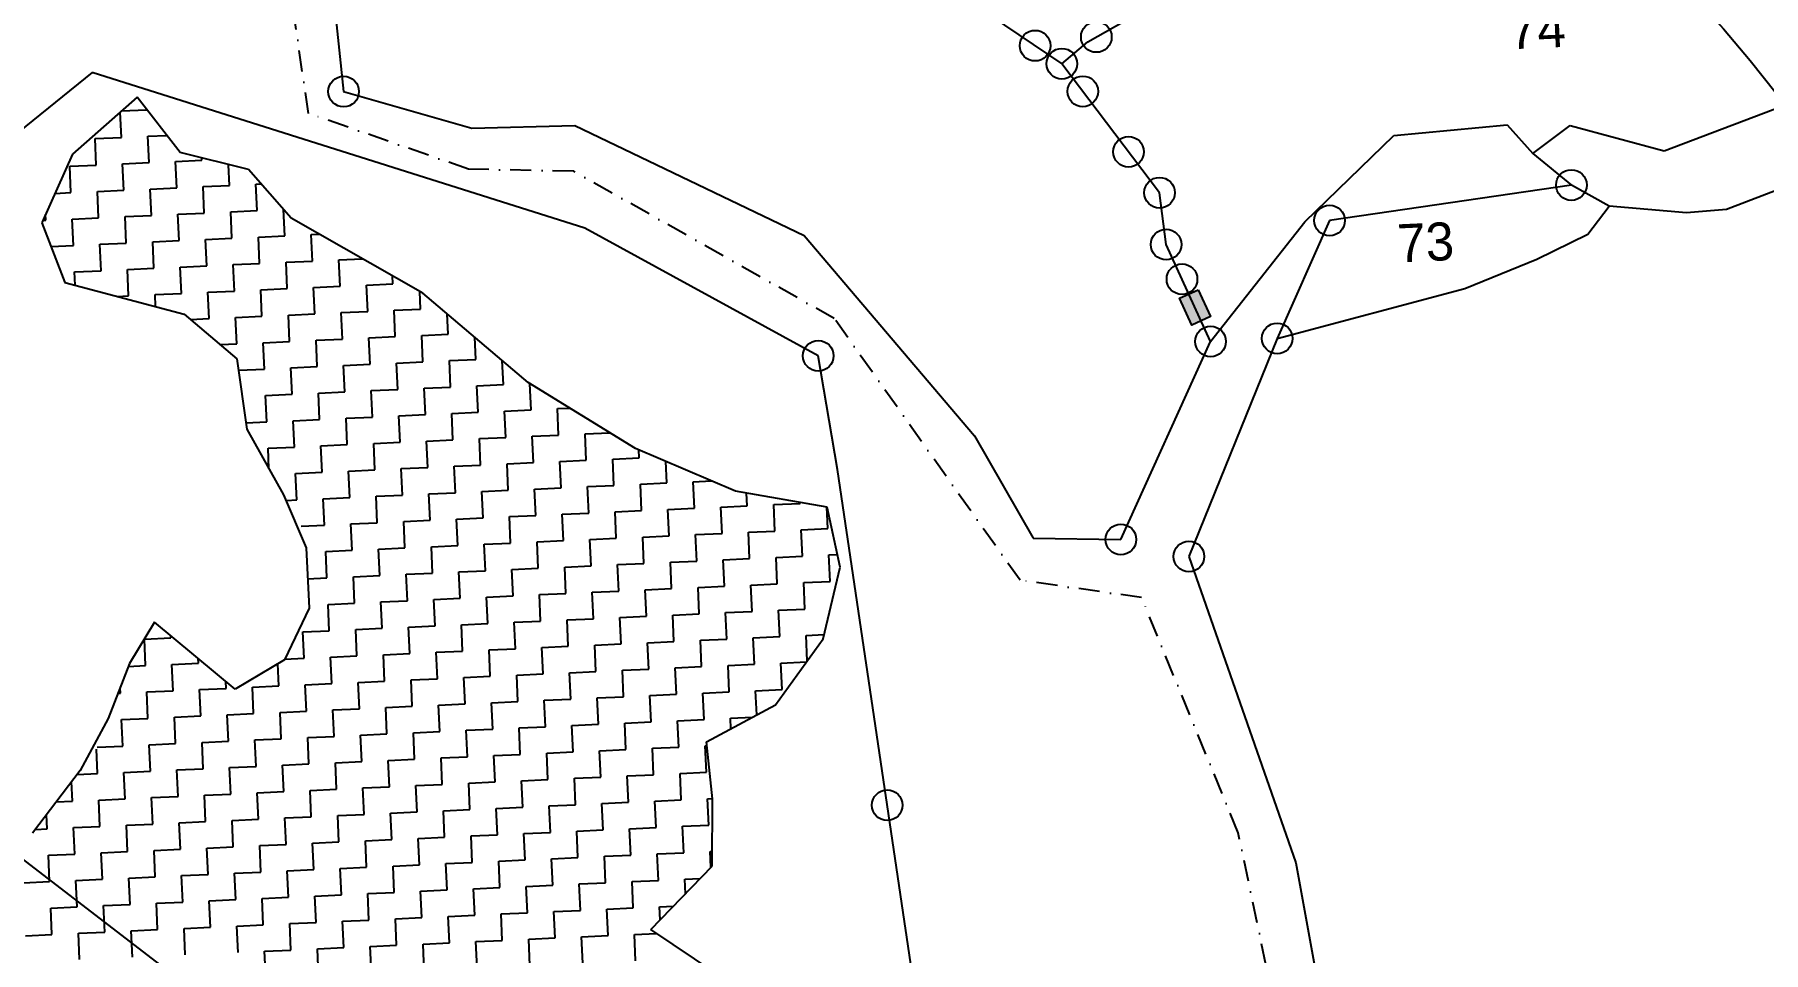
# Model space of a CAD drawing. Header units: metres. Extents: x 280741 to 282709, y 2085398 to 2088597.
# Drawn here: x 281153.2 to 281563.8, y 2085859 to 2086077.1 of the extents above; entities that cross this region are included whole.
import ezdxf
from ezdxf.enums import TextEntityAlignment as Align

# ---------------------------------------------------------------- set-up
doc = ezdxf.new("R2010")
doc.units = ezdxf.units.M
doc.linetypes.add('DASHDOT', pattern=[1, 0.5, -0.25, 0, -0.25])
for name, color, linetype in [('POLY_HATCH', 12, 'Continuous'), ('POLY_PARCEL', 6, 'Continuous'), ('POLY_WATER', 4, 'Continuous'), ('TEXT_PARCEL', 7, 'Continuous'), ('V_BOUND_STREAM_LINE', 7, 'DASHDOT')]:
    doc.layers.add(name, color=color, linetype=linetype)
doc.styles.add('TEXT_MAP', font='')
doc.styles.get('TEXT_MAP').set_extended_font_data('Kruti Dev 050')

msp = doc.modelspace()

# ---------------------------------------------------------------- hatches: boundary and pattern name
msp.add_hatch(color=256).paths.add_polyline_path([(281428.07, 2086008.09), (281432.46, 2086010.11), (281429.55, 2086016.46), (281425.15, 2086014.45)])

# ---------------------------------------------------------------- linework, layer by layer
msp.add_lwpolyline([(281429.55, 2086016.46), (281432.46, 2086010.11), (281428.07, 2086008.09), (281425.15, 2086014.45)], close=True)
for centre, radius in [((281243.57, 2085809.49), 410.99), ((281390.83, 2086074.48), 3.64), ((281405.38, 2086076.54), 3.64), ((281397.19, 2086070.18), 3.64), ((281226.58, 2086063.57), 3.64), ((281402.16, 2086063.62), 3.64), ((281413.03, 2086049.25), 3.64), ((281518.22, 2086041.36), 3.64), ((281420.4, 2086039.53), 3.64), ((281460.79, 2086032.92), 3.64), ((281421.95, 2086027.22), 3.64), ((281425.73, 2086018.98), 3.64), ((281432.52, 2086004.18), 3.64), ((281448.34, 2086004.91), 3.64), ((281339.32, 2086000.77), 3.64), ((281411.21, 2085957.12), 3.64), ((281427.37, 2085953.08), 3.64), ((281355.7, 2085893.96), 3.64)]:
    msp.add_circle(centre, radius)
at = {"layer": 'POLY_HATCH'}
for p, q in [((281177.54, 2086062.22), (281162.14, 2086048.7)), ((281187.76, 2086049.07), (281177.54, 2086062.22)), ((281162.14, 2086048.7), (281154.87, 2086032.36)), ((281203.97, 2086045.01), (281187.76, 2086049.07)), ((281214.11, 2086033.46), (281203.97, 2086045.01)), ((281154.87, 2086032.36), (281160.32, 2086018.19)), ((281245.38, 2086015.67), (281214.11, 2086033.46)), ((281160.32, 2086018.19), (281188.71, 2086010.68)), ((281270.39, 2085994.39), (281245.38, 2086015.67)), ((281188.71, 2086010.68), (281201.22, 2086000.04)), ((281201.22, 2086000.04), (281203.58, 2085983.33)), ((281295.94, 2085978.74), (281270.39, 2085994.39)), ((281203.58, 2085983.33), (281212.31, 2085967.71)), ((281319.64, 2085968.61), (281295.94, 2085978.74)), ((281212.31, 2085967.71), (281217.69, 2085955.14)), ((281341.45, 2085964.8), (281319.64, 2085968.61)), ((281344.51, 2085950.52), (281341.45, 2085964.8)), ((281217.69, 2085955.14), (281218.35, 2085940.76)), ((281340.47, 2085933.52), (281344.51, 2085950.52)), ((281181.64, 2085937.48), (281175.68, 2085927.6)), ((281200.8, 2085921.54), (281181.64, 2085937.48)), ((281218.35, 2085940.76), (281212.5, 2085928.48)), ((281329.17, 2085917.79), (281340.47, 2085933.52)), ((281175.68, 2085927.6), (281170.67, 2085914.55)), ((281212.5, 2085928.48), (281200.8, 2085921.54)), ((281312.75, 2085909.03), (281329.17, 2085917.79)), ((281170.67, 2085914.55), (281164.02, 2085902.24)), ((281314.17, 2085895.48), (281312.75, 2085909.03)), ((281164.02, 2085902.24), (281152.68, 2085887.31)), ((281314.1, 2085879.46), (281314.17, 2085895.48)), ((281299.56, 2085864.38), (281314.1, 2085879.46)), ((281315.26, 2085853.89), (281299.56, 2085864.38))]:
    msp.add_line(p, q, dxfattribs=at)
at = {"layer": 'POLY_HATCH', "linetype": 'Continuous'}
for p, q in [((281173.79, 2086052.67), (281173.52, 2086058.69)), ((281173.83, 2086058.96), (281179.78, 2086059.24)), ((281179.78, 2086059.24), (281179.78, 2086059.34)), ((281167.52, 2086052.39), (281173.79, 2086052.67)), ((281167.8, 2086046.11), (281167.52, 2086052.39)), ((281180.07, 2086052.96), (281184.58, 2086053.16)), ((281180.36, 2086046.68), (281180.07, 2086052.96)), ((281192.91, 2086047.26), (281192.89, 2086047.79)), ((281161.53, 2086045.82), (281167.8, 2086046.11)), ((281161.81, 2086039.55), (281161.53, 2086045.82)), ((281174.08, 2086046.4), (281180.36, 2086046.68)), ((281174.37, 2086040.12), (281174.08, 2086046.4)), ((281186.63, 2086046.97), (281192.91, 2086047.26)), ((281186.92, 2086040.69), (281186.63, 2086046.97)), ((281199.47, 2086041.27), (281199.25, 2086046.19)), ((281168.09, 2086039.83), (281174.37, 2086040.12)), ((281168.38, 2086033.56), (281168.09, 2086039.83)), ((281180.64, 2086040.41), (281186.92, 2086040.69)), ((281180.93, 2086034.13), (281180.64, 2086040.41)), ((281193.2, 2086040.98), (281199.47, 2086041.27)), ((281193.48, 2086034.7), (281193.2, 2086040.98)), ((281205.75, 2086041.55), (281206.96, 2086041.61)), ((281206.04, 2086035.28), (281205.75, 2086041.55)), ((281157.99, 2086039.37), (281161.81, 2086039.55)), ((281212.6, 2086029.29), (281212.31, 2086035.51)), ((281155.13, 2086032.95), (281155.82, 2086032.98)), ((281155.82, 2086032.98), (281155.76, 2086034.36)), ((281162.1, 2086033.27), (281168.38, 2086033.56)), ((281162.39, 2086026.99), (281162.1, 2086033.27)), ((281174.65, 2086033.84), (281180.93, 2086034.13)), ((281174.94, 2086027.57), (281174.65, 2086033.84)), ((281187.21, 2086034.42), (281193.48, 2086034.7)), ((281187.49, 2086028.14), (281187.21, 2086034.42)), ((281199.76, 2086034.99), (281206.04, 2086035.28)), ((281200.05, 2086028.71), (281199.76, 2086034.99)), ((281168.66, 2086027.28), (281174.94, 2086027.57)), ((281168.95, 2086021), (281168.66, 2086027.28)), ((281181.22, 2086027.85), (281187.49, 2086028.14)), ((281181.5, 2086021.58), (281181.22, 2086027.85)), ((281193.77, 2086028.43), (281200.05, 2086028.71)), ((281194.06, 2086022.15), (281193.77, 2086028.43)), ((281206.32, 2086029), (281212.6, 2086029.29)), ((281206.61, 2086022.72), (281206.32, 2086029)), ((281218.87, 2086029.57), (281220.79, 2086029.66)), ((281219.16, 2086023.3), (281218.87, 2086029.57)), ((281157.03, 2086026.75), (281162.39, 2086026.99)), ((281212.89, 2086023.01), (281219.16, 2086023.3)), ((281225.44, 2086023.58), (281231.02, 2086023.84)), ((281225.72, 2086017.31), (281225.44, 2086023.58)), ((281162.67, 2086020.72), (281168.95, 2086021)), ((281162.82, 2086017.53), (281162.67, 2086020.72)), ((281175.23, 2086021.29), (281181.5, 2086021.58)), ((281175.51, 2086015.01), (281175.23, 2086021.29)), ((281187.78, 2086021.86), (281194.06, 2086022.15)), ((281188.07, 2086015.59), (281187.78, 2086021.86)), ((281200.33, 2086022.44), (281206.61, 2086022.72)), ((281200.62, 2086016.16), (281200.33, 2086022.44)), ((281213.17, 2086016.73), (281212.89, 2086023.01)), ((281238.28, 2086017.88), (281238.19, 2086019.76)), ((281172.79, 2086014.89), (281175.51, 2086015.01)), ((281181.79, 2086015.3), (281188.07, 2086015.59)), ((281181.92, 2086012.47), (281181.79, 2086015.3)), ((281194.34, 2086015.87), (281200.62, 2086016.16)), ((281194.63, 2086009.6), (281194.34, 2086015.87)), ((281206.9, 2086016.45), (281213.17, 2086016.73)), ((281207.18, 2086010.17), (281206.9, 2086016.45)), ((281219.45, 2086017.02), (281225.72, 2086017.31)), ((281219.73, 2086010.74), (281219.45, 2086017.02)), ((281232, 2086017.59), (281238.28, 2086017.88)), ((281232.29, 2086011.32), (281232, 2086017.59)), ((281244.84, 2086011.89), (281244.65, 2086016.08)), ((281226.01, 2086011.03), (281232.29, 2086011.32)), ((281226.3, 2086004.75), (281226.01, 2086011.03)), ((281238.56, 2086011.6), (281244.84, 2086011.89)), ((281238.85, 2086005.33), (281238.56, 2086011.6)), ((281190.22, 2086009.4), (281194.63, 2086009.6)), ((281200.91, 2086009.88), (281207.18, 2086010.17)), ((281201.19, 2086003.61), (281200.91, 2086009.88)), ((281213.46, 2086010.46), (281219.73, 2086010.74)), ((281213.74, 2086004.18), (281213.46, 2086010.46)), ((281251.4, 2086005.9), (281251.18, 2086010.73)), ((281197.23, 2086003.43), (281201.19, 2086003.61)), ((281207.47, 2086003.89), (281213.74, 2086004.18)), ((281207.76, 2085997.62), (281207.47, 2086003.89)), ((281220.02, 2086004.47), (281226.3, 2086004.75)), ((281220.31, 2085998.19), (281220.02, 2086004.47)), ((281232.57, 2086005.04), (281238.85, 2086005.33)), ((281232.86, 2085998.76), (281232.57, 2086005.04)), ((281245.13, 2086005.61), (281251.4, 2086005.9)), ((281245.41, 2085999.34), (281245.13, 2086005.61)), ((281257.97, 2085999.91), (281257.73, 2086005.16)), ((281226.58, 2085998.48), (281232.86, 2085998.76)), ((281239.14, 2085999.05), (281245.41, 2085999.34)), ((281239.42, 2085992.77), (281239.14, 2085999.05)), ((281251.69, 2085999.62), (281257.97, 2085999.91)), ((281251.98, 2085993.35), (281251.69, 2085999.62)), ((281264.53, 2085993.92), (281264.27, 2085999.59)), ((281201.6, 2085997.34), (281207.76, 2085997.62)), ((281214.03, 2085997.9), (281220.31, 2085998.19)), ((281214.32, 2085991.63), (281214.03, 2085997.9)), ((281226.87, 2085992.2), (281226.58, 2085998.48)), ((281208.04, 2085991.34), (281214.32, 2085991.63)), ((281208.33, 2085985.07), (281208.04, 2085991.34)), ((281220.59, 2085991.91), (281226.87, 2085992.2)), ((281220.88, 2085985.64), (281220.59, 2085991.91)), ((281233.15, 2085992.49), (281239.42, 2085992.77)), ((281233.43, 2085986.21), (281233.15, 2085992.49)), ((281245.7, 2085993.06), (281251.98, 2085993.35)), ((281245.99, 2085986.79), (281245.7, 2085993.06)), ((281258.25, 2085993.63), (281264.53, 2085993.92)), ((281258.54, 2085987.36), (281258.25, 2085993.63)), ((281271.09, 2085987.93), (281270.81, 2085994.13)), ((281227.16, 2085985.93), (281233.43, 2085986.21)), ((281239.71, 2085986.5), (281245.99, 2085986.79)), ((281240, 2085980.22), (281239.71, 2085986.5)), ((281252.26, 2085987.07), (281258.54, 2085987.36)), ((281252.55, 2085980.8), (281252.26, 2085987.07)), ((281264.82, 2085987.64), (281271.09, 2085987.93)), ((281265.1, 2085981.37), (281264.82, 2085987.64)), ((281277.37, 2085988.22), (281280.24, 2085988.35)), ((281277.65, 2085981.94), (281277.37, 2085988.22)), ((281203.37, 2085984.84), (281208.33, 2085985.07)), ((281214.6, 2085985.35), (281220.88, 2085985.64)), ((281214.89, 2085979.08), (281214.6, 2085985.35)), ((281227.44, 2085979.65), (281227.16, 2085985.93)), ((281283.93, 2085982.23), (281289.8, 2085982.5)), ((281284.22, 2085975.95), (281283.93, 2085982.23)), ((281208.62, 2085978.79), (281214.89, 2085979.08)), ((281208.84, 2085973.92), (281208.62, 2085978.79)), ((281221.17, 2085979.36), (281227.44, 2085979.65)), ((281221.45, 2085973.09), (281221.17, 2085979.36)), ((281233.72, 2085979.94), (281240, 2085980.22)), ((281234.01, 2085973.66), (281233.72, 2085979.94)), ((281246.27, 2085980.51), (281252.55, 2085980.8)), ((281246.56, 2085974.23), (281246.27, 2085980.51)), ((281258.83, 2085981.08), (281265.1, 2085981.37)), ((281259.11, 2085974.81), (281258.83, 2085981.08)), ((281271.38, 2085981.66), (281277.65, 2085981.94)), ((281271.66, 2085975.38), (281271.38, 2085981.66)), ((281296.77, 2085976.53), (281296.68, 2085978.42)), ((281240.28, 2085973.95), (281246.56, 2085974.23)), ((281240.57, 2085967.67), (281240.28, 2085973.95)), ((281252.84, 2085974.52), (281259.11, 2085974.81)), ((281253.12, 2085968.24), (281252.84, 2085974.52)), ((281265.39, 2085975.09), (281271.66, 2085975.38)), ((281265.68, 2085968.82), (281265.39, 2085975.09)), ((281277.94, 2085975.67), (281284.22, 2085975.95)), ((281278.23, 2085969.39), (281277.94, 2085975.67)), ((281290.49, 2085976.24), (281296.77, 2085976.53)), ((281290.78, 2085969.96), (281290.49, 2085976.24)), ((281303.33, 2085970.54), (281303.1, 2085975.68)), ((281215.18, 2085972.8), (281221.45, 2085973.09)), ((281215.46, 2085966.52), (281215.18, 2085972.8)), ((281227.73, 2085973.37), (281234.01, 2085973.66)), ((281228.02, 2085967.1), (281227.73, 2085973.37)), ((281284.5, 2085969.68), (281290.78, 2085969.96)), ((281297.06, 2085970.25), (281303.33, 2085970.54)), ((281297.34, 2085963.97), (281297.06, 2085970.25)), ((281309.61, 2085970.82), (281313.99, 2085971.02)), ((281309.9, 2085964.55), (281309.61, 2085970.82)), ((281213.03, 2085966.41), (281215.46, 2085966.52)), ((281221.74, 2085966.81), (281228.02, 2085967.1)), ((281222.03, 2085960.53), (281221.74, 2085966.81)), ((281234.29, 2085967.38), (281240.57, 2085967.67)), ((281234.58, 2085961.11), (281234.29, 2085967.38)), ((281246.85, 2085967.96), (281253.12, 2085968.24)), ((281247.13, 2085961.68), (281246.85, 2085967.96)), ((281259.4, 2085968.53), (281265.68, 2085968.82)), ((281259.69, 2085962.25), (281259.4, 2085968.53)), ((281271.95, 2085969.1), (281278.23, 2085969.39)), ((281272.24, 2085962.83), (281271.95, 2085969.1)), ((281284.79, 2085963.4), (281284.5, 2085969.68)), ((281322.45, 2085965.12), (281322.31, 2085968.14)), ((281328.73, 2085965.41), (281335, 2085965.69)), ((281335, 2085965.69), (281334.99, 2085965.92)), ((281240.86, 2085961.39), (281247.13, 2085961.68)), ((281253.41, 2085961.97), (281259.69, 2085962.25)), ((281253.7, 2085955.69), (281253.41, 2085961.97)), ((281265.96, 2085962.54), (281272.24, 2085962.83)), ((281266.25, 2085956.26), (281265.96, 2085962.54)), ((281278.51, 2085963.11), (281284.79, 2085963.4)), ((281278.8, 2085956.84), (281278.51, 2085963.11)), ((281291.07, 2085963.69), (281297.34, 2085963.97)), ((281291.35, 2085957.41), (281291.07, 2085963.69)), ((281303.62, 2085964.26), (281309.9, 2085964.55)), ((281303.91, 2085957.98), (281303.62, 2085964.26)), ((281316.17, 2085964.83), (281322.45, 2085965.12)), ((281316.46, 2085958.56), (281316.17, 2085964.83)), ((281329.01, 2085959.13), (281328.73, 2085965.41)), ((281341.56, 2085959.7), (281341.33, 2085964.82)), ((281216.46, 2085960.28), (281222.03, 2085960.53)), ((281228.3, 2085960.82), (281234.58, 2085961.11)), ((281228.59, 2085954.54), (281228.3, 2085960.82)), ((281241.14, 2085955.12), (281240.86, 2085961.39)), ((281297.63, 2085957.7), (281303.91, 2085957.98)), ((281297.92, 2085951.42), (281297.63, 2085957.7)), ((281310.18, 2085958.27), (281316.46, 2085958.56)), ((281310.47, 2085951.99), (281310.18, 2085958.27)), ((281322.74, 2085958.84), (281329.01, 2085959.13)), ((281323.02, 2085952.57), (281322.74, 2085958.84)), ((281335.29, 2085959.42), (281341.56, 2085959.7)), ((281335.57, 2085953.14), (281335.29, 2085959.42)), ((281222.31, 2085954.26), (281228.59, 2085954.54)), ((281222.6, 2085947.98), (281222.31, 2085954.26)), ((281234.87, 2085954.83), (281241.14, 2085955.12)), ((281235.15, 2085948.55), (281234.87, 2085954.83)), ((281247.42, 2085955.4), (281253.7, 2085955.69)), ((281247.71, 2085949.13), (281247.42, 2085955.4)), ((281259.97, 2085955.98), (281266.25, 2085956.26)), ((281260.26, 2085949.7), (281259.97, 2085955.98)), ((281272.52, 2085956.55), (281278.8, 2085956.84)), ((281272.81, 2085950.27), (281272.52, 2085956.55)), ((281285.08, 2085957.12), (281291.35, 2085957.41)), ((281285.36, 2085950.85), (281285.08, 2085957.12)), ((281341.85, 2085953.43), (281343.86, 2085953.52)), ((281342.14, 2085947.15), (281341.85, 2085953.43)), ((281253.98, 2085949.41), (281260.26, 2085949.7)), ((281254.27, 2085943.14), (281253.98, 2085949.41)), ((281266.54, 2085949.99), (281272.81, 2085950.27)), ((281266.82, 2085943.71), (281266.54, 2085949.99)), ((281279.09, 2085950.56), (281285.36, 2085950.85)), ((281279.37, 2085944.28), (281279.09, 2085950.56)), ((281291.64, 2085951.13), (281297.92, 2085951.42)), ((281291.93, 2085944.86), (281291.64, 2085951.13)), ((281304.19, 2085951.71), (281310.47, 2085951.99)), ((281304.48, 2085945.43), (281304.19, 2085951.71)), ((281316.75, 2085952.28), (281323.02, 2085952.57)), ((281317.03, 2085946), (281316.75, 2085952.28)), ((281329.3, 2085952.85), (281335.57, 2085953.14)), ((281329.58, 2085946.58), (281329.3, 2085952.85)), ((281218.03, 2085947.77), (281222.6, 2085947.98)), ((281228.88, 2085948.27), (281235.15, 2085948.55)), ((281229.16, 2085941.99), (281228.88, 2085948.27)), ((281241.43, 2085948.84), (281247.71, 2085949.13)), ((281241.72, 2085942.56), (281241.43, 2085948.84)), ((281298.2, 2085945.14), (281304.48, 2085945.43)), ((281298.49, 2085938.87), (281298.2, 2085945.14)), ((281310.76, 2085945.72), (281317.03, 2085946)), ((281311.04, 2085939.44), (281310.76, 2085945.72)), ((281323.31, 2085946.29), (281329.58, 2085946.58)), ((281323.6, 2085940.01), (281323.31, 2085946.29)), ((281335.86, 2085946.86), (281342.14, 2085947.15)), ((281336.15, 2085940.59), (281335.86, 2085946.86)), ((281222.89, 2085941.7), (281229.16, 2085941.99)), ((281223.17, 2085935.43), (281222.89, 2085941.7)), ((281235.44, 2085942.28), (281241.72, 2085942.56)), ((281235.73, 2085936), (281235.44, 2085942.28)), ((281247.99, 2085942.85), (281254.27, 2085943.14)), ((281248.28, 2085936.57), (281247.99, 2085942.85)), ((281260.55, 2085943.42), (281266.82, 2085943.71)), ((281260.83, 2085937.15), (281260.55, 2085943.42)), ((281273.1, 2085944), (281279.37, 2085944.28)), ((281273.38, 2085937.72), (281273.1, 2085944)), ((281285.65, 2085944.57), (281291.93, 2085944.86)), ((281285.94, 2085938.29), (281285.65, 2085944.57)), ((281254.56, 2085936.86), (281260.83, 2085937.15)), ((281267.11, 2085937.43), (281273.38, 2085937.72)), ((281267.39, 2085931.16), (281267.11, 2085937.43)), ((281279.66, 2085938.01), (281285.94, 2085938.29)), ((281279.95, 2085931.73), (281279.66, 2085938.01)), ((281292.21, 2085938.58), (281298.49, 2085938.87)), ((281292.5, 2085932.3), (281292.21, 2085938.58)), ((281304.77, 2085939.15), (281311.04, 2085939.44)), ((281305.05, 2085932.88), (281304.77, 2085939.15)), ((281317.32, 2085939.73), (281323.6, 2085940.01)), ((281317.61, 2085933.45), (281317.32, 2085939.73)), ((281329.87, 2085940.3), (281336.15, 2085940.59)), ((281330.16, 2085934.02), (281329.87, 2085940.3)), ((281179.24, 2085933.42), (281185.52, 2085933.71)), ((281179.53, 2085927.15), (281179.24, 2085933.42)), ((281185.52, 2085933.71), (281185.49, 2085934.27)), ((281216.9, 2085935.14), (281223.17, 2085935.43)), ((281217.18, 2085928.87), (281216.9, 2085935.14)), ((281229.45, 2085935.71), (281235.73, 2085936)), ((281229.74, 2085929.44), (281229.45, 2085935.71)), ((281242, 2085936.29), (281248.28, 2085936.57)), ((281242.29, 2085930.01), (281242, 2085936.29)), ((281254.84, 2085930.58), (281254.56, 2085936.86)), ((281298.78, 2085932.59), (281305.05, 2085932.88)), ((281311.33, 2085933.16), (281317.61, 2085933.45)), ((281311.62, 2085926.89), (281311.33, 2085933.16)), ((281323.88, 2085933.74), (281330.16, 2085934.02)), ((281324.17, 2085927.46), (281323.88, 2085933.74)), ((281336.43, 2085934.31), (281340.71, 2085934.51)), ((281336.71, 2085928.28), (281336.43, 2085934.31)), ((281192.08, 2085927.72), (281192.03, 2085928.83)), ((281212.58, 2085928.65), (281217.18, 2085928.87)), ((281223.46, 2085929.15), (281229.74, 2085929.44)), ((281223.75, 2085922.88), (281223.46, 2085929.15)), ((281236.01, 2085929.72), (281242.29, 2085930.01)), ((281236.3, 2085923.45), (281236.01, 2085929.72)), ((281248.57, 2085930.3), (281254.84, 2085930.58)), ((281248.85, 2085924.02), (281248.57, 2085930.3)), ((281261.12, 2085930.87), (281267.39, 2085931.16)), ((281261.41, 2085924.59), (281261.12, 2085930.87)), ((281273.67, 2085931.44), (281279.95, 2085931.73)), ((281273.96, 2085925.17), (281273.67, 2085931.44)), ((281286.22, 2085932.02), (281292.5, 2085932.3)), ((281286.51, 2085925.74), (281286.22, 2085932.02)), ((281299.06, 2085926.31), (281298.78, 2085932.59)), ((281175.43, 2085926.96), (281179.53, 2085927.15)), ((281185.8, 2085927.43), (281192.08, 2085927.72)), ((281186.09, 2085921.16), (281185.8, 2085927.43)), ((281211.19, 2085922.3), (281210.95, 2085927.56)), ((281255.13, 2085924.31), (281261.41, 2085924.59)), ((281267.68, 2085924.88), (281273.96, 2085925.17)), ((281267.97, 2085918.61), (281267.68, 2085924.88)), ((281280.23, 2085925.45), (281286.51, 2085925.74)), ((281280.52, 2085919.18), (281280.23, 2085925.45)), ((281292.79, 2085926.03), (281299.06, 2085926.31)), ((281293.07, 2085919.75), (281292.79, 2085926.03)), ((281305.34, 2085926.6), (281311.62, 2085926.89)), ((281305.63, 2085920.32), (281305.34, 2085926.6)), ((281317.89, 2085927.17), (281324.17, 2085927.46)), ((281318.18, 2085920.9), (281317.89, 2085927.17)), ((281330.44, 2085927.75), (281336.53, 2085928.03)), ((281330.73, 2085921.47), (281330.44, 2085927.75)), ((281172.97, 2085920.56), (281173.54, 2085920.58)), ((281173.54, 2085920.58), (281173.48, 2085921.87)), ((281179.81, 2085920.87), (281186.09, 2085921.16)), ((281180.1, 2085914.59), (281179.81, 2085920.87)), ((281192.37, 2085921.44), (281198.64, 2085921.73)), ((281192.65, 2085915.17), (281192.37, 2085921.44)), ((281198.64, 2085921.73), (281198.57, 2085923.39)), ((281204.92, 2085922.02), (281211.19, 2085922.3)), ((281205.2, 2085915.74), (281204.92, 2085922.02)), ((281217.47, 2085922.59), (281223.75, 2085922.88)), ((281217.76, 2085916.31), (281217.47, 2085922.59)), ((281230.02, 2085923.16), (281236.3, 2085923.45)), ((281230.31, 2085916.89), (281230.02, 2085923.16)), ((281242.58, 2085923.74), (281248.85, 2085924.02)), ((281242.86, 2085917.46), (281242.58, 2085923.74)), ((281255.42, 2085918.03), (281255.13, 2085924.31)), ((281311.9, 2085920.61), (281318.18, 2085920.9)), ((281312.19, 2085914.34), (281311.9, 2085920.61)), ((281324.45, 2085921.18), (281330.73, 2085921.47)), ((281324.72, 2085915.41), (281324.45, 2085921.18)), ((281224.03, 2085916.6), (281230.31, 2085916.89)), ((281224.32, 2085910.32), (281224.03, 2085916.6)), ((281236.59, 2085917.17), (281242.86, 2085917.46)), ((281236.87, 2085910.9), (281236.59, 2085917.17)), ((281249.14, 2085917.75), (281255.42, 2085918.03)), ((281249.43, 2085911.47), (281249.14, 2085917.75)), ((281261.69, 2085918.32), (281267.97, 2085918.61)), ((281261.98, 2085912.04), (281261.69, 2085918.32)), ((281274.24, 2085918.89), (281280.52, 2085919.18)), ((281274.53, 2085912.62), (281274.24, 2085918.89)), ((281286.8, 2085919.47), (281293.07, 2085919.75)), ((281287.08, 2085913.19), (281286.8, 2085919.47)), ((281299.35, 2085920.04), (281305.63, 2085920.32)), ((281299.64, 2085913.76), (281299.35, 2085920.04)), ((281173.82, 2085914.31), (281180.1, 2085914.59)), ((281174.11, 2085908.03), (281173.82, 2085914.31)), ((281186.38, 2085914.88), (281192.65, 2085915.17)), ((281186.66, 2085908.6), (281186.38, 2085914.88)), ((281198.93, 2085915.45), (281205.2, 2085915.74)), ((281199.21, 2085909.18), (281198.93, 2085915.45)), ((281211.48, 2085916.03), (281217.76, 2085916.31)), ((281211.77, 2085909.75), (281211.48, 2085916.03)), ((281268.25, 2085912.33), (281274.53, 2085912.62)), ((281268.54, 2085906.05), (281268.25, 2085912.33)), ((281280.81, 2085912.9), (281287.08, 2085913.19)), ((281281.09, 2085906.63), (281280.81, 2085912.9)), ((281293.36, 2085913.48), (281299.64, 2085913.76)), ((281293.65, 2085907.2), (281293.36, 2085913.48)), ((281305.91, 2085914.05), (281312.19, 2085914.34)), ((281306.2, 2085907.77), (281305.91, 2085914.05)), ((281318.47, 2085914.62), (281323.68, 2085914.86)), ((281318.58, 2085912.14), (281318.47, 2085914.62)), ((281180.39, 2085908.32), (281186.66, 2085908.6)), ((281180.67, 2085902.04), (281180.39, 2085908.32)), ((281192.94, 2085908.89), (281199.21, 2085909.18)), ((281193.23, 2085902.61), (281192.94, 2085908.89)), ((281205.49, 2085909.46), (281211.77, 2085909.75)), ((281205.78, 2085903.19), (281205.49, 2085909.46)), ((281218.04, 2085910.04), (281224.32, 2085910.32)), ((281218.33, 2085903.76), (281218.04, 2085910.04)), ((281230.6, 2085910.61), (281236.87, 2085910.9)), ((281230.88, 2085904.33), (281230.6, 2085910.61)), ((281243.15, 2085911.18), (281249.43, 2085911.47)), ((281243.44, 2085904.91), (281243.15, 2085911.18)), ((281255.7, 2085911.76), (281261.98, 2085912.04)), ((281255.99, 2085905.48), (281255.7, 2085911.76)), ((281168.12, 2085901.47), (281167.85, 2085907.29)), ((281168.05, 2085907.75), (281174.11, 2085908.03)), ((281224.61, 2085904.05), (281230.88, 2085904.33)), ((281224.89, 2085897.77), (281224.61, 2085904.05)), ((281237.16, 2085904.62), (281243.44, 2085904.91)), ((281237.45, 2085898.34), (281237.16, 2085904.62)), ((281249.71, 2085905.19), (281255.99, 2085905.48)), ((281250, 2085898.92), (281249.71, 2085905.19)), ((281262.26, 2085905.77), (281268.54, 2085906.05)), ((281262.55, 2085899.49), (281262.26, 2085905.77)), ((281274.82, 2085906.34), (281281.09, 2085906.63)), ((281275.1, 2085900.06), (281274.82, 2085906.34)), ((281287.37, 2085906.91), (281293.65, 2085907.2)), ((281287.66, 2085900.64), (281287.37, 2085906.91)), ((281299.92, 2085907.49), (281306.2, 2085907.77)), ((281300.21, 2085901.21), (281299.92, 2085907.49)), ((281312.48, 2085908.06), (281312.85, 2085908.08)), ((281312.76, 2085901.78), (281312.48, 2085908.06)), ((281163.26, 2085901.25), (281168.12, 2085901.47)), ((281174.4, 2085901.75), (281180.67, 2085902.04)), ((281174.68, 2085895.48), (281174.4, 2085901.75)), ((281186.95, 2085902.33), (281193.23, 2085902.61)), ((281187.24, 2085896.05), (281186.95, 2085902.33)), ((281199.5, 2085902.9), (281205.78, 2085903.19)), ((281199.79, 2085896.62), (281199.5, 2085902.9)), ((281212.05, 2085903.47), (281218.33, 2085903.76)), ((281212.34, 2085897.2), (281212.05, 2085903.47)), ((281268.83, 2085899.78), (281275.1, 2085900.06)), ((281281.38, 2085900.35), (281287.66, 2085900.64)), ((281281.67, 2085894.07), (281281.38, 2085900.35)), ((281293.93, 2085900.92), (281300.21, 2085901.21)), ((281294.22, 2085894.65), (281293.93, 2085900.92)), ((281306.49, 2085901.5), (281312.76, 2085901.78)), ((281306.77, 2085895.22), (281306.49, 2085901.5)), ((281162.13, 2085894.9), (281161.92, 2085899.48)), ((281180.96, 2085895.76), (281187.24, 2085896.05)), ((281193.51, 2085896.34), (281199.79, 2085896.62)), ((281193.8, 2085890.06), (281193.51, 2085896.34)), ((281206.06, 2085896.91), (281212.34, 2085897.2)), ((281206.35, 2085890.63), (281206.06, 2085896.91)), ((281218.62, 2085897.48), (281224.89, 2085897.77)), ((281218.9, 2085891.21), (281218.62, 2085897.48)), ((281231.17, 2085898.06), (281237.45, 2085898.34)), ((281231.46, 2085891.78), (281231.17, 2085898.06)), ((281243.72, 2085898.63), (281250, 2085898.92)), ((281244.01, 2085892.35), (281243.72, 2085898.63)), ((281256.28, 2085899.2), (281262.55, 2085899.49)), ((281256.56, 2085892.93), (281256.28, 2085899.2)), ((281269.11, 2085893.5), (281268.83, 2085899.78)), ((281158.32, 2085894.73), (281162.13, 2085894.9)), ((281168.41, 2085895.19), (281174.68, 2085895.48)), ((281168.69, 2085888.91), (281168.41, 2085895.19)), ((281181.25, 2085889.49), (281180.96, 2085895.76)), ((281225.18, 2085891.49), (281231.46, 2085891.78)), ((281237.73, 2085892.07), (281244.01, 2085892.35)), ((281238.02, 2085885.79), (281237.73, 2085892.07)), ((281250.29, 2085892.64), (281256.56, 2085892.93)), ((281250.57, 2085886.36), (281250.29, 2085892.64)), ((281262.84, 2085893.21), (281269.11, 2085893.5)), ((281263.12, 2085886.94), (281262.84, 2085893.21)), ((281275.39, 2085893.79), (281281.67, 2085894.07)), ((281275.68, 2085887.51), (281275.39, 2085893.79)), ((281287.94, 2085894.36), (281294.22, 2085894.65)), ((281288.23, 2085888.08), (281287.94, 2085894.36)), ((281300.5, 2085894.93), (281306.77, 2085895.22)), ((281300.78, 2085888.66), (281300.5, 2085894.93)), ((281313.05, 2085895.51), (281314.16, 2085895.56)), ((281313.34, 2085889.23), (281313.05, 2085895.51)), ((281153.37, 2085888.21), (281156.14, 2085888.34)), ((281156.14, 2085888.34), (281155.99, 2085891.67)), ((281162.42, 2085888.63), (281168.69, 2085888.91)), ((281162.7, 2085882.35), (281162.42, 2085888.63)), ((281174.97, 2085889.2), (281181.25, 2085889.49)), ((281175.26, 2085882.92), (281174.97, 2085889.2)), ((281187.52, 2085889.77), (281193.8, 2085890.06)), ((281187.81, 2085883.5), (281187.52, 2085889.77)), ((281200.07, 2085890.35), (281206.35, 2085890.63)), ((281200.36, 2085884.07), (281200.07, 2085890.35)), ((281212.63, 2085890.92), (281218.9, 2085891.21)), ((281212.91, 2085884.64), (281212.63, 2085890.92)), ((281225.47, 2085885.22), (281225.18, 2085891.49)), ((281281.95, 2085887.8), (281288.23, 2085888.08)), ((281282.24, 2085881.52), (281281.95, 2085887.8)), ((281294.51, 2085888.37), (281300.78, 2085888.66)), ((281294.79, 2085882.09), (281294.51, 2085888.37)), ((281307.06, 2085888.94), (281313.34, 2085889.23)), ((281307.35, 2085882.67), (281307.06, 2085888.94)), ((281181.53, 2085883.21), (281187.81, 2085883.5)), ((281194.09, 2085883.78), (281200.36, 2085884.07)), ((281194.37, 2085877.51), (281194.09, 2085883.78)), ((281206.64, 2085884.36), (281212.91, 2085884.64)), ((281206.92, 2085878.08), (281206.64, 2085884.36)), ((281219.19, 2085884.93), (281225.47, 2085885.22)), ((281219.48, 2085878.65), (281219.19, 2085884.93)), ((281231.74, 2085885.5), (281238.02, 2085885.79)), ((281232.03, 2085879.23), (281231.74, 2085885.5)), ((281244.3, 2085886.08), (281250.57, 2085886.36)), ((281244.58, 2085879.8), (281244.3, 2085886.08)), ((281256.85, 2085886.65), (281263.12, 2085886.94)), ((281257.13, 2085880.37), (281256.85, 2085886.65)), ((281269.4, 2085887.22), (281275.68, 2085887.51)), ((281269.69, 2085880.95), (281269.4, 2085887.22)), ((281156.43, 2085882.06), (281162.7, 2085882.35)), ((281156.71, 2085875.79), (281156.43, 2085882.06)), ((281168.98, 2085882.64), (281175.26, 2085882.92)), ((281169.27, 2085876.36), (281168.98, 2085882.64)), ((281181.82, 2085876.93), (281181.53, 2085883.21)), ((281238.31, 2085879.51), (281244.58, 2085879.8)), ((281238.59, 2085873.24), (281238.31, 2085879.51)), ((281250.86, 2085880.09), (281257.13, 2085880.37)), ((281251.15, 2085873.81), (281250.86, 2085880.09)), ((281263.41, 2085880.66), (281269.69, 2085880.95)), ((281263.7, 2085874.38), (281263.41, 2085880.66)), ((281275.96, 2085881.23), (281282.24, 2085881.52)), ((281276.25, 2085874.96), (281275.96, 2085881.23)), ((281288.52, 2085881.81), (281294.79, 2085882.09)), ((281288.8, 2085875.53), (281288.52, 2085881.81)), ((281301.07, 2085882.38), (281307.35, 2085882.67)), ((281301.36, 2085876.1), (281301.07, 2085882.38)), ((281313.62, 2085882.95), (281314.11, 2085882.98)), ((281313.8, 2085879.15), (281313.62, 2085882.95)), ((281150.44, 2085875.5), (281156.71, 2085875.79)), ((281162.99, 2085876.08), (281169.27, 2085876.36)), ((281163.28, 2085869.8), (281162.99, 2085876.08)), ((281175.54, 2085876.65), (281181.82, 2085876.93)), ((281175.83, 2085870.37), (281175.54, 2085876.65)), ((281188.1, 2085877.22), (281194.37, 2085877.51)), ((281188.38, 2085870.95), (281188.1, 2085877.22)), ((281200.65, 2085877.79), (281206.92, 2085878.08)), ((281200.93, 2085871.52), (281200.65, 2085877.79)), ((281213.2, 2085878.37), (281219.48, 2085878.65)), ((281213.49, 2085872.09), (281213.2, 2085878.37)), ((281225.75, 2085878.94), (281232.03, 2085879.23)), ((281226.04, 2085872.66), (281225.75, 2085878.94)), ((281282.53, 2085875.24), (281288.8, 2085875.53)), ((281295.08, 2085875.82), (281301.36, 2085876.1)), ((281295.37, 2085869.54), (281295.08, 2085875.82)), ((281307.63, 2085876.39), (281311.3, 2085876.56)), ((281307.79, 2085872.92), (281307.63, 2085876.39)), ((281194.66, 2085871.23), (281200.93, 2085871.52)), ((281194.94, 2085864.96), (281194.66, 2085871.23)), ((281207.21, 2085871.8), (281213.49, 2085872.09)), ((281207.5, 2085865.53), (281207.21, 2085871.8)), ((281219.76, 2085872.38), (281226.04, 2085872.66)), ((281220.05, 2085866.1), (281219.76, 2085872.38)), ((281232.32, 2085872.95), (281238.59, 2085873.24)), ((281232.6, 2085866.67), (281232.32, 2085872.95)), ((281244.87, 2085873.52), (281251.15, 2085873.81)), ((281245.16, 2085867.25), (281244.87, 2085873.52)), ((281257.42, 2085874.1), (281263.7, 2085874.38)), ((281257.71, 2085867.82), (281257.42, 2085874.1)), ((281269.97, 2085874.67), (281276.25, 2085874.96)), ((281270.26, 2085868.39), (281269.97, 2085874.67)), ((281282.81, 2085868.97), (281282.53, 2085875.24)), ((281157, 2085869.51), (281163.28, 2085869.8)), ((281157.29, 2085863.24), (281157, 2085869.51)), ((281169.55, 2085870.09), (281175.83, 2085870.37)), ((281169.84, 2085863.81), (281169.55, 2085870.09)), ((281182.11, 2085870.66), (281188.38, 2085870.95)), ((281182.39, 2085864.38), (281182.11, 2085870.66)), ((281238.88, 2085866.96), (281245.16, 2085867.25)), ((281251.43, 2085867.53), (281257.71, 2085867.82)), ((281251.72, 2085861.26), (281251.43, 2085867.53)), ((281263.98, 2085868.11), (281270.26, 2085868.39)), ((281264.27, 2085861.83), (281263.98, 2085868.11)), ((281276.54, 2085868.68), (281282.81, 2085868.97)), ((281276.82, 2085862.4), (281276.54, 2085868.68)), ((281289.09, 2085869.25), (281295.37, 2085869.54)), ((281289.38, 2085862.98), (281289.09, 2085869.25)), ((281301.64, 2085869.83), (281304.96, 2085869.98)), ((281301.79, 2085866.69), (281301.64, 2085869.83)), ((281151.01, 2085862.95), (281157.29, 2085863.24)), ((281163.56, 2085863.52), (281169.84, 2085863.81)), ((281163.85, 2085857.25), (281163.56, 2085863.52)), ((281176.12, 2085864.1), (281182.39, 2085864.38)), ((281176.4, 2085857.82), (281176.12, 2085864.1)), ((281188.67, 2085864.67), (281194.94, 2085864.96)), ((281188.96, 2085858.39), (281188.67, 2085864.67)), ((281201.22, 2085865.24), (281207.5, 2085865.53)), ((281201.51, 2085858.97), (281201.22, 2085865.24)), ((281213.77, 2085865.82), (281220.05, 2085866.1)), ((281214.06, 2085859.54), (281213.77, 2085865.82)), ((281226.33, 2085866.39), (281232.6, 2085866.67)), ((281226.61, 2085860.11), (281226.33, 2085866.39)), ((281239.17, 2085860.69), (281238.88, 2085866.96)), ((281283.1, 2085862.69), (281289.38, 2085862.98)), ((281295.65, 2085863.26), (281300.88, 2085863.5)), ((281295.94, 2085856.99), (281295.65, 2085863.26)), ((281207.78, 2085859.25), (281214.06, 2085859.54)), ((281208.07, 2085852.98), (281207.78, 2085859.25)), ((281220.34, 2085859.83), (281226.61, 2085860.11)), ((281220.62, 2085853.55), (281220.34, 2085859.83)), ((281232.89, 2085860.4), (281239.17, 2085860.69)), ((281233.18, 2085854.12), (281232.89, 2085860.4)), ((281245.44, 2085860.97), (281251.72, 2085861.26)), ((281245.73, 2085854.7), (281245.44, 2085860.97)), ((281257.99, 2085861.55), (281264.27, 2085861.83)), ((281258.28, 2085855.27), (281257.99, 2085861.55)), ((281270.55, 2085862.12), (281276.82, 2085862.4)), ((281270.83, 2085855.84), (281270.55, 2085862.12)), ((281283.39, 2085856.42), (281283.1, 2085862.69))]:
    msp.add_line(p, q, dxfattribs=at)
at = {"layer": 'POLY_PARCEL'}
for p, q in [((281349.45, 2086102.46), (281397.19, 2086070.18)), ((281403.39, 2086075.41), (281429, 2086089.96)), ((281397.19, 2086070.18), (281403.39, 2086075.41)), ((281420.4, 2086039.53), (281397.19, 2086070.18)), ((281421.95, 2086027.22), (281420.4, 2086039.53)), ((281522.16, 2086029.66), (281527.18, 2086036.36)), ((281510.01, 2086023.73), (281522.16, 2086029.66)), ((281432.52, 2086004.18), (281421.95, 2086027.22)), ((281492.95, 2086016.75), (281510.01, 2086023.73)), ((281448.34, 2086004.91), (281492.95, 2086016.75)), ((281102.96, 2085917.53), (281384.18, 2085701.44))]:
    msp.add_line(p, q, dxfattribs=at)
at = {"layer": 'POLY_WATER'}
for p, q in [((281218.47, 2086140.94), (281226.58, 2086063.57)), ((281166.83, 2086068.14), (281098.24, 2086012.63)), ((281283.86, 2086031.08), (281166.83, 2086068.14)), ((281226.58, 2086063.57), (281257.01, 2086054.84)), ((281540.26, 2086049.46), (281576.24, 2086063.16)), ((281257.01, 2086054.84), (281281.52, 2086055.54)), ((281281.52, 2086055.54), (281335.96, 2086029.34)), ((281454.93, 2086032.64), (281476.04, 2086053.15)), ((281476.04, 2086053.15), (281502.96, 2086055.66)), ((281502.96, 2086055.66), (281509.09, 2086048.87)), ((281509.09, 2086048.87), (281517.94, 2086055.51)), ((281517.94, 2086055.51), (281540.26, 2086049.46)), ((281509.09, 2086048.87), (281518.22, 2086041.36)), ((281578.39, 2086044.52), (281555.09, 2086035.56)), ((281518.22, 2086041.36), (281460.79, 2086032.92)), ((281527.18, 2086036.36), (281518.22, 2086041.36)), ((281545.56, 2086034.71), (281527.18, 2086036.36)), ((281555.09, 2086035.56), (281545.56, 2086034.71)), ((281432.52, 2086004.18), (281454.93, 2086032.64)), ((281460.79, 2086032.92), (281448.34, 2086004.91)), ((281339.32, 2086000.77), (281283.86, 2086031.08)), ((281335.96, 2086029.34), (281376.4, 2085981.72)), ((281411.21, 2085957.12), (281432.52, 2086004.18)), ((281448.34, 2086004.91), (281427.37, 2085953.08)), ((281343.89, 2085973.73), (281339.32, 2086000.77)), ((281376.4, 2085981.72), (281390.4, 2085957.42)), ((281384.18, 2085701.44), (281343.89, 2085973.73)), ((281390.4, 2085957.42), (281411.21, 2085957.12)), ((281427.37, 2085953.08), (281452.74, 2085880.25)), ((281452.74, 2085880.25), (281464.92, 2085813.88))]:
    msp.add_line(p, q, dxfattribs=at)
at = {"layer": 'V_BOUND_STREAM_LINE', "ltscale": 10}
for p, q in [((281218.21, 2086058.37), (281206.45, 2086138.72)), ((281256.25, 2086045.14), (281218.21, 2086058.37)), ((281281.23, 2086044.62), (281256.25, 2086045.14)), ((281343.14, 2086009.62), (281281.23, 2086044.62)), ((281387.25, 2085947.41), (281343.14, 2086009.62)), ((281416.14, 2085943.33), (281387.25, 2085947.41)), ((281439.07, 2085887.42), (281416.14, 2085943.33)), ((281453.95, 2085816.6), (281439.07, 2085887.42))]:
    msp.add_line(p, q, dxfattribs=at)

# ---------------------------------------------------------------- texts
at = {"layer": 'TEXT_PARCEL', "style": 'TEXT_MAP'}
for s, p in [('74', (281510.33, 2086073.91)), ('73', (281483.8, 2086023.26))]:
    msp.add_text(s, height=9.047, rotation=2.6145, dxfattribs=at).set_placement(p, align=Align.CENTER)

doc.saveas('drawing.dxf')
